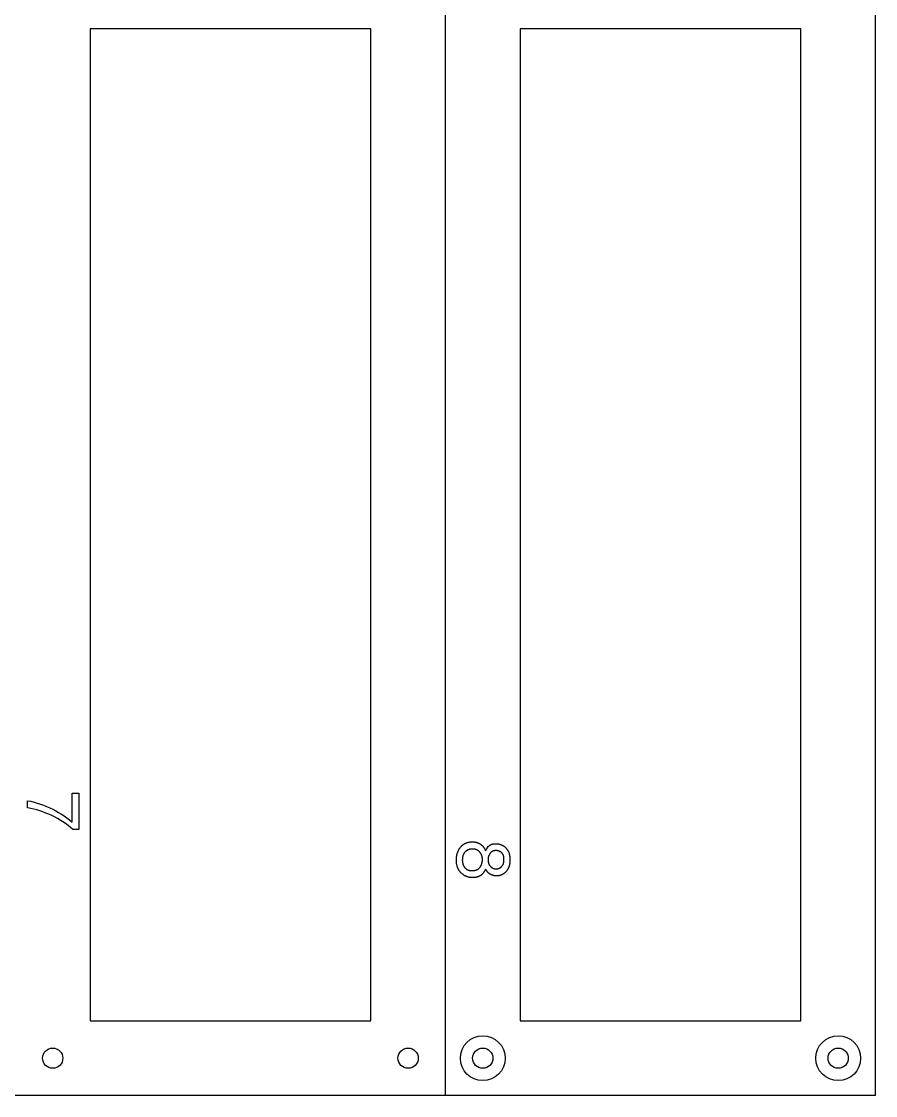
# Model space of a CAD drawing. Extents: x 0 to 323, y 0 to 407.
# Drawn here: x 242.6 to 322.6, y 0 to 100.7 of the extents above; entities that cross this region are included whole.
import ezdxf

# ---------------------------------------------------------------- set-up
doc = ezdxf.new("R2010")
doc.units = 0
for name, color, linetype in [('BORDER', 7, 'CONTINUOUS'), ('ENGRAVE-SCREWS', 1, 'CONTINUOUS'), ('GRID_PCB', 6, 'CONTINUOUS'), ('SCREWS-BORDER', 3, 'CONTINUOUS'), ('TEXT_LAYER$TXT_07', 4, 'CONTINUOUS'), ('TEXT_LAYER$TXT_08', 4, 'CONTINUOUS')]:
    doc.layers.add(name, color=color, linetype=linetype)

msp = doc.modelspace()

# ---------------------------------------------------------------- linework, layer by layer
at = {"layer": 'BORDER'}
for p, q in [((282.31, 0), (282.31, 406.96)), ((322.64, 0), (322.64, 406.96)), ((322.64, 0), (0, 0))]:
    msp.add_line(p, q, dxfattribs=at)
at = {"layer": 'ENGRAVE-SCREWS'}
for centre in [(285.81, 3.5), (319.14, 3.5)]:
    msp.add_circle(centre, 2.1, dxfattribs=at)
at = {"layer": 'GRID_PCB'}
for p, q in [((248.98, 99.99), (248.98, 7)), ((275.31, 99.99), (248.98, 99.99)), ((275.31, 7), (275.31, 99.99)), ((289.31, 99.99), (289.31, 7)), ((315.64, 99.99), (289.31, 99.99)), ((315.64, 7), (315.64, 99.99)), ((248.98, 7), (275.31, 7)), ((289.31, 7), (315.64, 7))]:
    msp.add_line(p, q, dxfattribs=at)
at = {"layer": 'SCREWS-BORDER'}
for centre in [(245.48, 3.5), (278.81, 3.5), (285.81, 3.5), (319.14, 3.5)]:
    msp.add_circle(centre, 0.95, dxfattribs=at)
at = {"layer": 'TEXT_LAYER$TXT_07'}
for p, q in [((247.3, 28.33), (247.92, 28.33)), ((247.3, 25.64), (247.3, 28.33)), ((247.92, 28.33), (247.92, 24.94)), ((243.12, 27.64), (243.43, 27.58)), ((243.12, 26.96), (243.12, 27.64)), ((243.43, 27.58), (243.73, 27.5)), ((243.73, 27.5), (244.03, 27.42)), ((244.03, 27.42), (244.33, 27.32)), ((244.33, 27.32), (244.62, 27.22)), ((244.62, 27.22), (244.91, 27.1)), ((243.42, 26.91), (243.12, 26.96)), ((243.71, 26.84), (243.42, 26.91)), ((244, 26.77), (243.71, 26.84)), ((244.28, 26.68), (244, 26.77)), ((244.56, 26.59), (244.28, 26.68)), ((244.84, 26.48), (244.56, 26.59)), ((245.12, 26.37), (244.84, 26.48)), ((244.91, 27.1), (245.2, 26.98)), ((245.39, 26.25), (245.12, 26.37)), ((245.2, 26.98), (245.48, 26.84)), ((245.66, 26.12), (245.39, 26.25)), ((245.48, 26.84), (245.76, 26.7)), ((245.76, 26.7), (246.03, 26.54)), ((246.03, 26.54), (246.3, 26.38)), ((246.3, 26.38), (246.56, 26.21)), ((246.56, 26.21), (246.81, 26.03)), ((245.92, 25.97), (245.66, 26.12)), ((246.18, 25.82), (245.92, 25.97)), ((246.43, 25.66), (246.18, 25.82)), ((246.68, 25.5), (246.43, 25.66)), ((246.92, 25.32), (246.68, 25.5)), ((246.81, 26.03), (247.06, 25.84)), ((247.15, 25.14), (246.92, 25.32)), ((247.06, 25.84), (247.3, 25.64)), ((247.38, 24.94), (247.15, 25.14)), ((247.92, 24.94), (247.38, 24.94))]:
    msp.add_line(p, q, dxfattribs=at)
at = {"layer": 'TEXT_LAYER$TXT_08'}
for p, q in [((283.61, 23.13), (283.63, 23.16)), ((283.63, 23.16), (283.65, 23.19)), ((283.65, 23.19), (283.68, 23.22)), ((283.68, 23.22), (283.7, 23.25)), ((283.7, 23.25), (283.72, 23.29)), ((283.72, 23.29), (283.75, 23.32)), ((283.75, 23.32), (283.77, 23.34)), ((283.77, 23.34), (283.8, 23.37)), ((283.8, 23.37), (283.82, 23.4)), ((283.82, 23.4), (283.85, 23.43)), ((283.85, 23.43), (283.88, 23.45)), ((283.88, 23.45), (283.91, 23.48)), ((283.91, 23.48), (283.94, 23.5)), ((283.94, 23.5), (283.97, 23.52)), ((283.97, 23.52), (284, 23.54)), ((284, 23.54), (284.03, 23.57)), ((284.03, 23.57), (284.06, 23.58)), ((284.06, 23.58), (284.09, 23.6)), ((284.09, 23.6), (284.13, 23.62)), ((284.13, 23.62), (284.16, 23.64)), ((284.16, 23.64), (284.2, 23.65)), ((284.2, 23.65), (284.23, 23.67)), ((284.23, 23.67), (284.27, 23.68)), ((284.27, 23.68), (284.3, 23.7)), ((284.3, 23.7), (284.34, 23.71)), ((284.34, 23.71), (284.38, 23.72)), ((284.38, 23.72), (284.42, 23.73)), ((284.42, 23.73), (284.46, 23.74)), ((284.46, 23.74), (284.5, 23.75)), ((284.5, 23.75), (284.54, 23.75)), ((284.54, 23.75), (284.58, 23.76)), ((284.58, 23.76), (284.62, 23.77)), ((284.62, 23.77), (284.67, 23.77)), ((284.67, 23.77), (284.71, 23.77)), ((284.71, 23.77), (284.75, 23.78)), ((284.75, 23.78), (284.8, 23.78)), ((284.8, 23.78), (284.84, 23.78)), ((284.84, 23.78), (284.9, 23.78)), ((284.9, 23.78), (284.95, 23.77)), ((284.95, 23.77), (285, 23.77)), ((285, 23.77), (285.05, 23.76)), ((285.05, 23.76), (285.08, 23.76)), ((285.08, 23.76), (285.1, 23.76)), ((285.1, 23.76), (285.13, 23.75)), ((285.13, 23.75), (285.15, 23.75)), ((285.15, 23.75), (285.18, 23.74)), ((285.18, 23.74), (285.2, 23.74)), ((285.2, 23.74), (285.22, 23.73)), ((285.22, 23.73), (285.25, 23.72)), ((285.25, 23.72), (285.27, 23.72)), ((285.27, 23.72), (285.29, 23.71)), ((285.29, 23.71), (285.32, 23.7)), ((285.32, 23.7), (285.34, 23.69)), ((285.34, 23.69), (285.36, 23.69)), ((285.36, 23.69), (285.38, 23.68)), ((285.38, 23.68), (285.4, 23.67)), ((285.4, 23.67), (285.43, 23.66)), ((285.43, 23.66), (285.45, 23.65)), ((285.45, 23.65), (285.47, 23.64)), ((285.47, 23.64), (285.49, 23.63)), ((285.49, 23.63), (285.51, 23.62)), ((285.51, 23.62), (285.53, 23.6)), ((285.53, 23.6), (285.55, 23.59)), ((285.55, 23.59), (285.57, 23.58)), ((285.57, 23.58), (285.59, 23.57)), ((285.59, 23.57), (285.61, 23.55)), ((285.61, 23.55), (285.63, 23.54)), ((285.63, 23.54), (285.65, 23.52)), ((285.65, 23.52), (285.67, 23.51)), ((285.67, 23.51), (285.69, 23.5)), ((285.69, 23.5), (285.7, 23.48)), ((285.7, 23.48), (285.72, 23.46)), ((285.72, 23.46), (285.74, 23.45)), ((285.74, 23.45), (285.76, 23.43)), ((285.76, 23.43), (285.77, 23.41)), ((285.77, 23.41), (285.79, 23.4)), ((285.79, 23.4), (285.81, 23.38)), ((285.81, 23.38), (285.82, 23.36)), ((285.82, 23.36), (285.84, 23.34)), ((285.84, 23.34), (285.85, 23.32)), ((285.85, 23.32), (285.87, 23.3)), ((285.87, 23.3), (285.88, 23.28)), ((285.88, 23.28), (285.9, 23.26)), ((285.9, 23.26), (285.91, 23.24)), ((285.91, 23.24), (285.93, 23.22)), ((285.93, 23.22), (285.94, 23.2)), ((285.94, 23.2), (285.95, 23.18)), ((285.95, 23.18), (285.98, 23.13)), ((286.07, 22.94), (286.33, 23.34)), ((286.33, 23.34), (286.34, 23.35)), ((286.34, 23.35), (286.36, 23.37)), ((286.36, 23.37), (286.38, 23.39)), ((286.38, 23.39), (286.4, 23.4)), ((286.4, 23.4), (286.42, 23.42)), ((286.42, 23.42), (286.44, 23.43)), ((286.44, 23.43), (286.45, 23.44)), ((286.45, 23.44), (286.47, 23.46)), ((286.47, 23.46), (286.49, 23.47)), ((286.49, 23.47), (286.51, 23.48)), ((286.51, 23.48), (286.53, 23.49)), ((286.53, 23.49), (286.55, 23.5)), ((286.55, 23.5), (286.58, 23.51)), ((286.58, 23.51), (286.6, 23.52)), ((286.6, 23.52), (286.62, 23.53)), ((286.62, 23.53), (286.64, 23.54)), ((286.64, 23.54), (286.66, 23.55)), ((286.66, 23.55), (286.69, 23.56)), ((286.69, 23.56), (286.71, 23.56)), ((286.71, 23.56), (286.73, 23.57)), ((286.73, 23.57), (286.76, 23.58)), ((286.76, 23.58), (286.78, 23.58)), ((286.78, 23.58), (286.8, 23.59)), ((286.8, 23.59), (286.83, 23.59)), ((286.83, 23.59), (286.85, 23.59)), ((286.85, 23.59), (286.88, 23.6)), ((286.88, 23.6), (286.9, 23.6)), ((286.9, 23.6), (286.93, 23.6)), ((286.93, 23.6), (286.96, 23.6)), ((286.96, 23.6), (286.98, 23.61)), ((286.98, 23.61), (287.01, 23.61)), ((287.01, 23.61), (287.04, 23.61)), ((287.04, 23.61), (287.07, 23.61)), ((287.07, 23.61), (287.1, 23.61)), ((287.1, 23.61), (287.14, 23.6)), ((287.14, 23.6), (287.17, 23.6)), ((287.17, 23.6), (287.2, 23.6)), ((287.2, 23.6), (287.23, 23.59)), ((287.23, 23.59), (287.27, 23.59)), ((287.27, 23.59), (287.3, 23.58)), ((287.3, 23.58), (287.33, 23.58)), ((287.33, 23.58), (287.36, 23.57)), ((287.36, 23.57), (287.39, 23.56)), ((287.39, 23.56), (287.42, 23.55)), ((287.42, 23.55), (287.45, 23.54)), ((287.45, 23.54), (287.48, 23.53)), ((287.48, 23.53), (287.51, 23.52)), ((287.51, 23.52), (287.54, 23.51)), ((287.54, 23.51), (287.57, 23.5)), ((287.57, 23.5), (287.6, 23.48)), ((287.6, 23.48), (287.63, 23.47)), ((287.63, 23.47), (287.66, 23.45)), ((287.66, 23.45), (287.68, 23.44)), ((287.68, 23.44), (287.71, 23.42)), ((287.71, 23.42), (287.74, 23.4)), ((287.74, 23.4), (287.77, 23.38)), ((287.77, 23.38), (287.79, 23.37)), ((287.79, 23.37), (287.82, 23.35)), ((287.82, 23.35), (287.85, 23.33)), ((287.85, 23.33), (287.87, 23.3)), ((287.87, 23.3), (287.9, 23.28)), ((287.9, 23.28), (287.92, 23.26)), ((287.92, 23.26), (287.95, 23.24)), ((287.95, 23.24), (287.97, 23.21)), ((287.97, 23.21), (288, 23.19)), ((288, 23.19), (288.02, 23.16)), ((288.02, 23.16), (288.04, 23.14)), ((283.34, 22.26), (283.35, 22.3)), ((283.34, 22.21), (283.34, 22.26)), ((283.34, 22.17), (283.34, 22.21)), ((283.34, 22.08), (283.34, 22.17)), ((283.35, 22.38), (283.36, 22.42)), ((283.35, 22.34), (283.35, 22.38)), ((283.35, 22.3), (283.35, 22.34)), ((283.36, 22.42), (283.37, 22.46)), ((283.37, 22.51), (283.38, 22.55)), ((283.37, 22.46), (283.37, 22.51)), ((283.38, 22.55), (283.39, 22.58)), ((283.39, 22.58), (283.4, 22.62)), ((283.4, 22.62), (283.41, 22.66)), ((283.41, 22.66), (283.42, 22.7)), ((283.42, 22.7), (283.43, 22.74)), ((283.43, 22.74), (283.44, 22.78)), ((283.44, 22.78), (283.46, 22.81)), ((283.46, 22.81), (283.47, 22.85)), ((283.47, 22.85), (283.49, 22.89)), ((283.49, 22.89), (283.5, 22.92)), ((283.5, 22.92), (283.52, 22.96)), ((283.52, 22.96), (283.54, 22.99)), ((283.54, 22.99), (283.55, 23.03)), ((283.55, 23.03), (283.57, 23.06)), ((283.57, 23.06), (283.59, 23.09)), ((283.59, 23.09), (283.61, 23.13)), ((283.91, 22.29), (283.9, 22.26)), ((283.9, 22.26), (283.9, 22.23)), ((283.9, 22.23), (283.9, 22.2)), ((283.9, 22.2), (283.9, 22.17)), ((283.9, 22.17), (283.9, 22.13)), ((283.92, 22.35), (283.91, 22.32)), ((283.91, 22.32), (283.91, 22.29)), ((283.93, 22.4), (283.92, 22.37)), ((283.92, 22.37), (283.92, 22.35)), ((283.94, 22.45), (283.93, 22.43)), ((283.93, 22.43), (283.93, 22.4)), ((283.95, 22.48), (283.94, 22.45)), ((283.96, 22.53), (283.95, 22.51)), ((283.95, 22.51), (283.95, 22.48)), ((283.97, 22.55), (283.96, 22.53)), ((283.98, 22.58), (283.97, 22.55)), ((283.99, 22.6), (283.98, 22.58)), ((284, 22.62), (283.99, 22.6)), ((284.01, 22.65), (284, 22.62)), ((284.03, 22.67), (284.01, 22.65)), ((284.04, 22.69), (284.03, 22.67)), ((284.05, 22.71), (284.04, 22.69)), ((284.06, 22.73), (284.05, 22.71)), ((284.08, 22.75), (284.06, 22.73)), ((284.09, 22.77), (284.08, 22.75)), ((284.11, 22.79), (284.09, 22.77)), ((284.12, 22.8), (284.11, 22.79)), ((284.14, 22.82), (284.12, 22.8)), ((284.15, 22.84), (284.14, 22.82)), ((284.17, 22.85), (284.15, 22.84)), ((284.19, 22.87), (284.17, 22.85)), ((284.21, 22.88), (284.19, 22.87)), ((284.22, 22.9), (284.21, 22.88)), ((284.24, 22.91), (284.22, 22.9)), ((284.26, 22.93), (284.24, 22.91)), ((284.28, 22.94), (284.26, 22.93)), ((284.3, 22.95), (284.28, 22.94)), ((284.32, 22.96), (284.3, 22.95)), ((284.34, 22.98), (284.32, 22.96)), ((284.35, 22.99), (284.34, 22.98)), ((284.37, 23), (284.35, 22.99)), ((284.39, 23.01), (284.37, 23)), ((284.41, 23.02), (284.39, 23.01)), ((284.43, 23.03), (284.41, 23.02)), ((284.45, 23.03), (284.43, 23.03)), ((284.47, 23.04), (284.45, 23.03)), ((284.5, 23.05), (284.47, 23.04)), ((284.52, 23.06), (284.5, 23.05)), ((284.54, 23.06), (284.52, 23.06)), ((284.56, 23.07), (284.54, 23.06)), ((284.58, 23.08), (284.56, 23.07)), ((284.6, 23.08), (284.58, 23.08)), ((284.62, 23.09), (284.6, 23.08)), ((284.65, 23.09), (284.62, 23.09)), ((284.67, 23.09), (284.65, 23.09)), ((284.69, 23.1), (284.67, 23.09)), ((284.71, 23.1), (284.69, 23.1)), ((284.74, 23.1), (284.71, 23.1)), ((284.76, 23.1), (284.74, 23.1)), ((284.78, 23.11), (284.76, 23.1)), ((284.81, 23.11), (284.78, 23.11)), ((284.83, 23.11), (284.81, 23.11)), ((284.86, 23.11), (284.83, 23.11)), ((284.88, 23.11), (284.86, 23.11)), ((284.91, 23.1), (284.88, 23.11)), ((284.94, 23.1), (284.91, 23.1)), ((284.96, 23.1), (284.94, 23.1)), ((284.99, 23.1), (284.96, 23.1)), ((285.01, 23.09), (284.99, 23.1)), ((285.04, 23.09), (285.01, 23.09)), ((285.06, 23.08), (285.04, 23.09)), ((285.09, 23.08), (285.06, 23.08)), ((285.11, 23.07), (285.09, 23.08)), ((285.13, 23.07), (285.11, 23.07)), ((285.16, 23.06), (285.13, 23.07)), ((285.18, 23.05), (285.16, 23.06)), ((285.2, 23.05), (285.18, 23.05)), ((285.22, 23.04), (285.2, 23.05)), ((285.25, 23.03), (285.22, 23.04)), ((285.27, 23.02), (285.25, 23.03)), ((285.29, 23.01), (285.27, 23.02)), ((285.31, 23), (285.29, 23.01)), ((285.33, 22.99), (285.31, 23)), ((285.35, 22.98), (285.33, 22.99)), ((285.37, 22.96), (285.35, 22.98)), ((285.39, 22.95), (285.37, 22.96)), ((285.4, 22.94), (285.39, 22.95)), ((285.42, 22.92), (285.4, 22.94)), ((285.44, 22.91), (285.42, 22.92)), ((285.46, 22.89), (285.44, 22.91)), ((285.47, 22.88), (285.46, 22.89)), ((285.49, 22.86), (285.47, 22.88)), ((285.51, 22.85), (285.49, 22.86)), ((285.52, 22.83), (285.51, 22.85)), ((285.54, 22.81), (285.52, 22.83)), ((285.55, 22.79), (285.54, 22.81)), ((285.57, 22.78), (285.55, 22.79)), ((285.58, 22.76), (285.57, 22.78)), ((285.59, 22.74), (285.58, 22.76)), ((285.61, 22.72), (285.59, 22.74)), ((285.62, 22.7), (285.61, 22.72)), ((285.63, 22.68), (285.62, 22.7)), ((285.64, 22.66), (285.63, 22.68)), ((285.65, 22.64), (285.64, 22.66)), ((285.67, 22.62), (285.65, 22.64)), ((285.68, 22.6), (285.67, 22.62)), ((285.68, 22.58), (285.68, 22.6)), ((285.69, 22.56), (285.68, 22.58)), ((285.7, 22.53), (285.69, 22.56)), ((285.71, 22.51), (285.7, 22.53)), ((285.72, 22.49), (285.71, 22.51)), ((285.72, 22.47), (285.72, 22.49)), ((285.73, 22.44), (285.72, 22.47)), ((285.74, 22.42), (285.73, 22.44)), ((285.74, 22.4), (285.74, 22.42)), ((285.75, 22.37), (285.74, 22.4)), ((285.75, 22.35), (285.75, 22.37)), ((285.76, 22.32), (285.75, 22.35)), ((285.76, 22.3), (285.76, 22.32)), ((285.76, 22.27), (285.76, 22.3)), ((285.77, 22.25), (285.76, 22.27)), ((285.77, 22.22), (285.77, 22.25)), ((285.77, 22.19), (285.77, 22.22)), ((285.77, 22.17), (285.77, 22.19)), ((285.77, 22.14), (285.77, 22.17)), ((285.98, 23.13), (286, 23.09)), ((286, 23.09), (286.03, 23.04)), ((286.03, 23.04), (286.05, 22.99)), ((286.05, 22.99), (286.07, 22.94)), ((286.32, 22.25), (286.31, 22.23)), ((286.31, 22.23), (286.31, 22.21)), ((286.31, 22.21), (286.31, 22.19)), ((286.31, 22.19), (286.31, 22.17)), ((286.31, 22.17), (286.31, 22.15)), ((286.33, 22.31), (286.32, 22.29)), ((286.32, 22.29), (286.32, 22.27)), ((286.32, 22.27), (286.32, 22.25)), ((286.34, 22.37), (286.33, 22.35)), ((286.33, 22.35), (286.33, 22.33)), ((286.33, 22.33), (286.33, 22.31)), ((286.35, 22.41), (286.34, 22.39)), ((286.34, 22.39), (286.34, 22.37)), ((286.36, 22.43), (286.35, 22.41)), ((286.37, 22.47), (286.36, 22.45)), ((286.36, 22.45), (286.36, 22.43)), ((286.38, 22.49), (286.37, 22.47)), ((286.39, 22.52), (286.38, 22.5)), ((286.38, 22.5), (286.38, 22.49)), ((286.4, 22.54), (286.39, 22.52)), ((286.41, 22.56), (286.4, 22.54)), ((286.42, 22.57), (286.41, 22.56)), ((286.43, 22.59), (286.42, 22.57)), ((286.44, 22.61), (286.43, 22.59)), ((286.45, 22.63), (286.44, 22.61)), ((286.46, 22.64), (286.45, 22.63)), ((286.47, 22.66), (286.46, 22.64)), ((286.48, 22.68), (286.47, 22.66)), ((286.49, 22.69), (286.48, 22.68)), ((286.5, 22.71), (286.49, 22.69)), ((286.51, 22.72), (286.5, 22.71)), ((286.53, 22.74), (286.51, 22.72)), ((286.54, 22.75), (286.53, 22.74)), ((286.55, 22.77), (286.54, 22.75)), ((286.57, 22.78), (286.55, 22.77)), ((286.58, 22.8), (286.57, 22.78)), ((286.59, 22.81), (286.58, 22.8)), ((286.61, 22.82), (286.59, 22.81)), ((286.62, 22.83), (286.61, 22.82)), ((286.64, 22.84), (286.62, 22.83)), ((286.65, 22.85), (286.64, 22.84)), ((286.67, 22.86), (286.65, 22.85)), ((286.68, 22.87), (286.67, 22.86)), ((286.7, 22.88), (286.68, 22.87)), ((286.72, 22.89), (286.7, 22.88)), ((286.73, 22.9), (286.72, 22.89)), ((286.75, 22.91), (286.73, 22.9)), ((286.77, 22.91), (286.75, 22.91)), ((286.78, 22.92), (286.77, 22.91)), ((286.8, 22.93), (286.78, 22.92)), ((286.82, 22.93), (286.8, 22.93)), ((286.84, 22.94), (286.82, 22.93)), ((286.86, 22.94), (286.84, 22.94)), ((286.88, 22.95), (286.86, 22.94)), ((286.9, 22.95), (286.88, 22.95)), ((286.92, 22.95), (286.9, 22.95)), ((286.94, 22.96), (286.92, 22.95)), ((286.96, 22.96), (286.94, 22.96)), ((286.98, 22.96), (286.96, 22.96)), ((287, 22.96), (286.98, 22.96)), ((287.02, 22.96), (287, 22.96)), ((287.04, 22.96), (287.02, 22.96)), ((287.06, 22.96), (287.04, 22.96)), ((287.08, 22.96), (287.06, 22.96)), ((287.1, 22.96), (287.08, 22.96)), ((287.11, 22.96), (287.1, 22.96)), ((287.13, 22.96), (287.11, 22.96)), ((287.15, 22.96), (287.13, 22.96)), ((287.17, 22.95), (287.15, 22.96)), ((287.19, 22.95), (287.17, 22.95)), ((287.21, 22.95), (287.19, 22.95)), ((287.22, 22.94), (287.21, 22.95)), ((287.24, 22.94), (287.22, 22.94)), ((287.26, 22.94), (287.24, 22.94)), ((287.28, 22.93), (287.26, 22.94)), ((287.29, 22.93), (287.28, 22.93)), ((287.31, 22.92), (287.29, 22.93)), ((287.33, 22.91), (287.31, 22.92)), ((287.34, 22.91), (287.33, 22.91)), ((287.36, 22.9), (287.34, 22.91)), ((287.38, 22.89), (287.36, 22.9)), ((287.39, 22.89), (287.38, 22.89)), ((287.41, 22.88), (287.39, 22.89)), ((287.42, 22.87), (287.41, 22.88)), ((287.44, 22.86), (287.42, 22.87)), ((287.45, 22.85), (287.44, 22.86)), ((287.47, 22.84), (287.45, 22.85)), ((287.49, 22.83), (287.47, 22.84)), ((287.5, 22.82), (287.49, 22.83)), ((287.52, 22.81), (287.5, 22.82)), ((287.53, 22.8), (287.52, 22.81)), ((287.54, 22.79), (287.53, 22.8)), ((287.56, 22.78), (287.54, 22.79)), ((287.57, 22.77), (287.56, 22.78)), ((287.59, 22.75), (287.57, 22.77)), ((287.6, 22.74), (287.59, 22.75)), ((287.61, 22.73), (287.6, 22.74)), ((287.63, 22.71), (287.61, 22.73)), ((287.64, 22.7), (287.63, 22.71)), ((287.65, 22.68), (287.64, 22.7)), ((287.66, 22.67), (287.65, 22.68)), ((287.67, 22.65), (287.66, 22.67)), ((287.68, 22.64), (287.67, 22.65)), ((287.69, 22.62), (287.68, 22.64)), ((287.7, 22.6), (287.69, 22.62)), ((287.71, 22.58), (287.7, 22.6)), ((287.72, 22.57), (287.71, 22.58)), ((287.73, 22.55), (287.72, 22.57)), ((287.74, 22.53), (287.73, 22.55)), ((287.74, 22.51), (287.74, 22.53)), ((287.75, 22.49), (287.74, 22.51)), ((287.76, 22.47), (287.75, 22.49)), ((287.76, 22.45), (287.76, 22.47)), ((287.77, 22.42), (287.76, 22.45)), ((287.77, 22.4), (287.77, 22.42)), ((287.78, 22.38), (287.77, 22.4)), ((287.78, 22.36), (287.78, 22.38)), ((287.79, 22.33), (287.78, 22.36)), ((287.79, 22.31), (287.79, 22.33)), ((287.79, 22.28), (287.79, 22.31)), ((287.8, 22.26), (287.79, 22.28)), ((287.8, 22.23), (287.8, 22.26)), ((287.8, 22.21), (287.8, 22.23)), ((287.8, 22.18), (287.8, 22.21)), ((287.8, 22.13), (287.8, 22.18)), ((288.04, 23.14), (288.06, 23.11)), ((288.06, 23.11), (288.08, 23.08)), ((288.08, 23.08), (288.1, 23.05)), ((288.1, 23.05), (288.12, 23.02)), ((288.12, 23.02), (288.14, 22.99)), ((288.14, 22.99), (288.16, 22.96)), ((288.16, 22.96), (288.18, 22.93)), ((288.18, 22.93), (288.19, 22.9)), ((288.19, 22.9), (288.21, 22.87)), ((288.21, 22.87), (288.23, 22.84)), ((288.23, 22.84), (288.24, 22.8)), ((288.24, 22.8), (288.25, 22.77)), ((288.25, 22.77), (288.27, 22.73)), ((288.27, 22.73), (288.28, 22.7)), ((288.28, 22.7), (288.29, 22.66)), ((288.29, 22.66), (288.3, 22.63)), ((288.3, 22.63), (288.31, 22.59)), ((288.31, 22.59), (288.32, 22.55)), ((288.32, 22.55), (288.32, 22.51)), ((288.32, 22.51), (288.33, 22.47)), ((288.33, 22.47), (288.34, 22.43)), ((288.34, 22.43), (288.34, 22.39)), ((288.34, 22.39), (288.35, 22.35)), ((288.35, 22.35), (288.35, 22.31)), ((288.35, 22.31), (288.36, 22.27)), ((288.36, 22.27), (288.36, 22.23)), ((288.36, 22.23), (288.36, 22.18)), ((288.36, 22.18), (288.36, 22.09)), ((283.34, 22.03), (283.34, 22.08)), ((283.34, 21.98), (283.34, 22.03)), ((283.34, 21.94), (283.34, 21.98)), ((283.34, 21.89), (283.34, 21.94)), ((283.35, 21.84), (283.34, 21.89)), ((283.35, 21.8), (283.35, 21.84)), ((283.36, 21.75), (283.35, 21.8)), ((283.36, 21.71), (283.36, 21.75)), ((283.37, 21.67), (283.36, 21.71)), ((283.38, 21.62), (283.37, 21.67)), ((283.39, 21.58), (283.38, 21.62)), ((283.4, 21.54), (283.39, 21.58)), ((283.41, 21.5), (283.4, 21.54)), ((283.42, 21.46), (283.41, 21.5)), ((283.43, 21.42), (283.42, 21.46)), ((283.45, 21.38), (283.43, 21.42)), ((283.46, 21.34), (283.45, 21.38)), ((283.48, 21.31), (283.46, 21.34)), ((283.49, 21.27), (283.48, 21.31)), ((283.51, 21.23), (283.49, 21.27)), ((283.53, 21.2), (283.51, 21.23)), ((283.55, 21.17), (283.53, 21.2)), ((283.57, 21.13), (283.55, 21.17)), ((283.9, 22.13), (283.89, 22.07)), ((283.89, 22.07), (283.89, 22.02)), ((283.89, 22.02), (283.9, 21.99)), ((283.9, 21.99), (283.9, 21.96)), ((283.9, 21.96), (283.9, 21.94)), ((283.9, 21.94), (283.9, 21.91)), ((283.9, 21.91), (283.91, 21.89)), ((283.91, 21.89), (283.91, 21.86)), ((283.91, 21.86), (283.91, 21.84)), ((283.91, 21.84), (283.92, 21.82)), ((283.92, 21.82), (283.92, 21.79)), ((283.92, 21.79), (283.93, 21.77)), ((283.93, 21.77), (283.93, 21.75)), ((283.93, 21.75), (283.94, 21.72)), ((283.94, 21.72), (283.94, 21.7)), ((283.94, 21.7), (283.95, 21.68)), ((283.95, 21.68), (283.96, 21.66)), ((283.96, 21.66), (283.97, 21.64)), ((283.97, 21.64), (283.98, 21.61)), ((283.98, 21.61), (283.98, 21.59)), ((283.98, 21.59), (283.99, 21.57)), ((283.99, 21.57), (284, 21.55)), ((284, 21.55), (284.01, 21.53)), ((284.01, 21.53), (284.02, 21.51)), ((284.02, 21.51), (284.03, 21.49)), ((284.03, 21.49), (284.05, 21.47)), ((284.05, 21.47), (284.06, 21.45)), ((284.06, 21.45), (284.07, 21.43)), ((284.07, 21.43), (284.08, 21.42)), ((284.08, 21.42), (284.1, 21.4)), ((284.1, 21.4), (284.11, 21.38)), ((284.11, 21.38), (284.12, 21.36)), ((284.12, 21.36), (284.14, 21.34)), ((284.14, 21.34), (284.15, 21.33)), ((284.15, 21.33), (284.17, 21.31)), ((284.17, 21.31), (284.18, 21.3)), ((284.18, 21.3), (284.2, 21.28)), ((284.2, 21.28), (284.22, 21.27)), ((284.22, 21.27), (284.24, 21.25)), ((284.24, 21.25), (284.25, 21.24)), ((284.25, 21.24), (284.27, 21.23)), ((284.27, 21.23), (284.29, 21.21)), ((284.29, 21.21), (284.31, 21.2)), ((284.31, 21.2), (284.33, 21.19)), ((284.33, 21.19), (284.35, 21.18)), ((284.35, 21.18), (284.37, 21.17)), ((284.37, 21.17), (284.39, 21.16)), ((284.39, 21.16), (284.41, 21.15)), ((284.41, 21.15), (284.43, 21.14)), ((285.2, 21.14), (285.23, 21.15)), ((285.23, 21.15), (285.25, 21.16)), ((285.25, 21.16), (285.27, 21.17)), ((285.27, 21.17), (285.29, 21.18)), ((285.29, 21.18), (285.31, 21.19)), ((285.31, 21.19), (285.33, 21.21)), ((285.33, 21.21), (285.35, 21.22)), ((285.35, 21.22), (285.37, 21.23)), ((285.37, 21.23), (285.39, 21.24)), ((285.39, 21.24), (285.41, 21.26)), ((285.41, 21.26), (285.43, 21.27)), ((285.43, 21.27), (285.45, 21.29)), ((285.45, 21.29), (285.46, 21.3)), ((285.46, 21.3), (285.48, 21.32)), ((285.48, 21.32), (285.5, 21.34)), ((285.5, 21.34), (285.51, 21.35)), ((285.51, 21.35), (285.53, 21.37)), ((285.53, 21.37), (285.54, 21.39)), ((285.54, 21.39), (285.56, 21.41)), ((285.56, 21.41), (285.57, 21.43)), ((285.57, 21.43), (285.59, 21.45)), ((285.59, 21.45), (285.6, 21.47)), ((285.6, 21.47), (285.61, 21.48)), ((285.61, 21.48), (285.62, 21.51)), ((285.62, 21.51), (285.64, 21.53)), ((285.64, 21.53), (285.65, 21.55)), ((285.65, 21.55), (285.66, 21.57)), ((285.66, 21.57), (285.67, 21.59)), ((285.67, 21.59), (285.68, 21.61)), ((285.68, 21.61), (285.69, 21.63)), ((285.69, 21.63), (285.7, 21.66)), ((285.7, 21.68), (285.71, 21.7)), ((285.7, 21.66), (285.7, 21.68)), ((285.71, 21.7), (285.72, 21.72)), ((285.72, 21.72), (285.73, 21.75)), ((285.73, 21.77), (285.74, 21.8)), ((285.73, 21.75), (285.73, 21.77)), ((285.74, 21.82), (285.75, 21.85)), ((285.74, 21.8), (285.74, 21.82)), ((285.75, 21.87), (285.76, 21.9)), ((285.75, 21.85), (285.75, 21.87)), ((285.76, 21.95), (285.77, 21.98)), ((285.76, 21.92), (285.76, 21.95)), ((285.76, 21.9), (285.76, 21.92)), ((285.77, 22.11), (285.77, 22.14)), ((285.77, 22.06), (285.77, 22.11)), ((285.77, 22.03), (285.77, 22.06)), ((285.77, 22), (285.77, 22.03)), ((285.77, 21.98), (285.77, 22)), ((286.04, 21.15), (286.03, 21.12)), ((286.06, 21.19), (286.04, 21.15)), ((286.08, 21.23), (286.06, 21.19)), ((286.12, 21.16), (286.08, 21.23)), ((286.14, 21.13), (286.12, 21.16)), ((286.31, 22.15), (286.31, 22.13)), ((286.31, 22.13), (286.31, 22.11)), ((286.31, 22.11), (286.31, 22.08)), ((286.31, 22.08), (286.31, 22.06)), ((286.31, 22.06), (286.31, 22.03)), ((286.31, 22.03), (286.31, 22.01)), ((286.31, 22.01), (286.31, 21.98)), ((286.31, 21.98), (286.32, 21.96)), ((286.32, 21.96), (286.32, 21.94)), ((286.32, 21.94), (286.32, 21.91)), ((286.32, 21.91), (286.33, 21.89)), ((286.33, 21.89), (286.33, 21.87)), ((286.33, 21.87), (286.33, 21.85)), ((286.33, 21.85), (286.34, 21.83)), ((286.34, 21.83), (286.34, 21.81)), ((286.34, 21.81), (286.35, 21.79)), ((286.35, 21.79), (286.36, 21.76)), ((286.36, 21.76), (286.36, 21.75)), ((286.36, 21.75), (286.37, 21.73)), ((286.37, 21.73), (286.38, 21.71)), ((286.38, 21.71), (286.39, 21.69)), ((286.39, 21.69), (286.4, 21.67)), ((286.4, 21.67), (286.4, 21.65)), ((286.4, 21.65), (286.41, 21.63)), ((286.41, 21.63), (286.42, 21.62)), ((286.42, 21.62), (286.43, 21.6)), ((286.43, 21.6), (286.45, 21.58)), ((286.45, 21.58), (286.46, 21.56)), ((286.46, 21.56), (286.47, 21.55)), ((286.47, 21.55), (286.48, 21.53)), ((286.48, 21.53), (286.49, 21.52)), ((286.49, 21.52), (286.51, 21.5)), ((286.51, 21.5), (286.52, 21.49)), ((286.52, 21.49), (286.53, 21.47)), ((286.53, 21.47), (286.55, 21.46)), ((286.55, 21.46), (286.56, 21.45)), ((286.56, 21.45), (286.58, 21.43)), ((286.58, 21.43), (286.59, 21.42)), ((286.59, 21.42), (286.61, 21.41)), ((286.61, 21.41), (286.62, 21.4)), ((286.62, 21.4), (286.64, 21.38)), ((286.64, 21.38), (286.65, 21.37)), ((286.65, 21.37), (286.67, 21.36)), ((286.67, 21.36), (286.68, 21.35)), ((286.68, 21.35), (286.7, 21.34)), ((286.7, 21.34), (286.72, 21.33)), ((286.72, 21.33), (286.73, 21.33)), ((286.73, 21.33), (286.75, 21.32)), ((286.75, 21.32), (286.76, 21.31)), ((286.76, 21.31), (286.78, 21.3)), ((286.78, 21.3), (286.8, 21.29)), ((286.8, 21.29), (286.82, 21.29)), ((286.82, 21.29), (286.83, 21.28)), ((286.83, 21.28), (286.85, 21.28)), ((286.85, 21.28), (286.87, 21.27)), ((286.87, 21.27), (286.89, 21.27)), ((286.89, 21.27), (286.9, 21.26)), ((286.9, 21.26), (286.92, 21.26)), ((286.92, 21.26), (286.94, 21.26)), ((286.94, 21.26), (286.96, 21.25)), ((286.96, 21.25), (286.98, 21.25)), ((286.98, 21.25), (287, 21.25)), ((287, 21.25), (287.02, 21.25)), ((287.02, 21.25), (287.03, 21.25)), ((287.03, 21.25), (287.05, 21.24)), ((287.05, 21.24), (287.07, 21.24)), ((287.07, 21.24), (287.09, 21.24)), ((287.09, 21.24), (287.11, 21.25)), ((287.11, 21.25), (287.12, 21.25)), ((287.12, 21.25), (287.14, 21.25)), ((287.14, 21.25), (287.16, 21.25)), ((287.16, 21.25), (287.17, 21.25)), ((287.17, 21.25), (287.19, 21.26)), ((287.19, 21.26), (287.21, 21.26)), ((287.21, 21.26), (287.22, 21.26)), ((287.22, 21.26), (287.24, 21.27)), ((287.24, 21.27), (287.26, 21.27)), ((287.26, 21.27), (287.27, 21.28)), ((287.27, 21.28), (287.29, 21.28)), ((287.29, 21.28), (287.3, 21.29)), ((287.3, 21.29), (287.32, 21.29)), ((287.32, 21.29), (287.33, 21.3)), ((287.33, 21.3), (287.35, 21.31)), ((287.35, 21.31), (287.37, 21.31)), ((287.37, 21.31), (287.38, 21.32)), ((287.38, 21.32), (287.4, 21.33)), ((287.4, 21.33), (287.41, 21.34)), ((287.41, 21.34), (287.43, 21.35)), ((287.43, 21.35), (287.44, 21.36)), ((287.44, 21.36), (287.46, 21.37)), ((287.46, 21.37), (287.47, 21.38)), ((287.47, 21.38), (287.49, 21.39)), ((287.49, 21.39), (287.5, 21.4)), ((287.5, 21.4), (287.52, 21.41)), ((287.52, 21.41), (287.53, 21.42)), ((287.53, 21.42), (287.54, 21.44)), ((287.54, 21.44), (287.56, 21.45)), ((287.56, 21.45), (287.57, 21.46)), ((287.57, 21.46), (287.59, 21.48)), ((287.59, 21.48), (287.6, 21.49)), ((287.6, 21.49), (287.61, 21.51)), ((287.61, 21.51), (287.63, 21.52)), ((287.63, 21.52), (287.64, 21.54)), ((287.64, 21.54), (287.65, 21.55)), ((287.65, 21.55), (287.66, 21.57)), ((287.66, 21.57), (287.67, 21.59)), ((287.67, 21.59), (287.68, 21.6)), ((287.68, 21.6), (287.69, 21.62)), ((287.69, 21.62), (287.7, 21.64)), ((287.7, 21.64), (287.71, 21.66)), ((287.71, 21.66), (287.72, 21.68)), ((287.72, 21.68), (287.73, 21.7)), ((287.73, 21.7), (287.74, 21.72)), ((287.74, 21.74), (287.75, 21.76)), ((287.74, 21.72), (287.74, 21.74)), ((287.75, 21.76), (287.76, 21.78)), ((287.76, 21.8), (287.77, 21.82)), ((287.76, 21.78), (287.76, 21.8)), ((287.77, 21.85), (287.78, 21.87)), ((287.77, 21.82), (287.77, 21.85)), ((287.78, 21.89), (287.79, 21.92)), ((287.78, 21.87), (287.78, 21.89)), ((287.79, 21.97), (287.8, 21.99)), ((287.79, 21.94), (287.79, 21.97)), ((287.79, 21.92), (287.79, 21.94)), ((287.8, 22.07), (287.8, 22.13)), ((287.8, 22.04), (287.8, 22.07)), ((287.8, 22.02), (287.8, 22.04)), ((287.8, 21.99), (287.8, 22.02)), ((288.12, 21.15), (288.1, 21.12)), ((288.14, 21.18), (288.12, 21.15)), ((288.16, 21.21), (288.14, 21.18)), ((288.17, 21.24), (288.16, 21.21)), ((288.19, 21.27), (288.17, 21.24)), ((288.2, 21.3), (288.19, 21.27)), ((288.22, 21.33), (288.2, 21.3)), ((288.23, 21.37), (288.22, 21.33)), ((288.25, 21.4), (288.23, 21.37)), ((288.26, 21.43), (288.25, 21.4)), ((288.27, 21.47), (288.26, 21.43)), ((288.28, 21.5), (288.27, 21.47)), ((288.29, 21.54), (288.28, 21.5)), ((288.3, 21.57), (288.29, 21.54)), ((288.31, 21.61), (288.3, 21.57)), ((288.32, 21.65), (288.31, 21.61)), ((288.33, 21.68), (288.32, 21.65)), ((288.34, 21.76), (288.33, 21.72)), ((288.33, 21.72), (288.33, 21.68)), ((288.35, 21.8), (288.34, 21.76)), ((288.36, 21.92), (288.35, 21.88)), ((288.35, 21.88), (288.35, 21.84)), ((288.35, 21.84), (288.35, 21.8)), ((288.36, 22.09), (288.36, 22.01)), ((288.36, 22.01), (288.36, 21.96)), ((288.36, 21.96), (288.36, 21.92)), ((283.59, 21.1), (283.57, 21.13)), ((283.61, 21.07), (283.59, 21.1)), ((283.63, 21.03), (283.61, 21.07)), ((283.65, 21), (283.63, 21.03)), ((283.68, 20.97), (283.65, 21)), ((283.7, 20.94), (283.68, 20.97)), ((283.73, 20.92), (283.7, 20.94)), ((283.76, 20.89), (283.73, 20.92)), ((283.78, 20.86), (283.76, 20.89)), ((283.81, 20.83), (283.78, 20.86)), ((283.84, 20.81), (283.81, 20.83)), ((283.87, 20.78), (283.84, 20.81)), ((283.9, 20.76), (283.87, 20.78)), ((283.93, 20.74), (283.9, 20.76)), ((283.96, 20.71), (283.93, 20.74)), ((283.99, 20.69), (283.96, 20.71)), ((284.02, 20.67), (283.99, 20.69)), ((284.05, 20.65), (284.02, 20.67)), ((284.08, 20.63), (284.05, 20.65)), ((284.11, 20.61), (284.08, 20.63)), ((284.15, 20.6), (284.11, 20.61)), ((284.18, 20.58), (284.15, 20.6)), ((284.21, 20.56), (284.18, 20.58)), ((284.25, 20.55), (284.21, 20.56)), ((284.28, 20.54), (284.25, 20.55)), ((284.31, 20.52), (284.28, 20.54)), ((284.35, 20.51), (284.31, 20.52)), ((284.38, 20.5), (284.35, 20.51)), ((284.42, 20.49), (284.38, 20.5)), ((284.46, 20.48), (284.42, 20.49)), ((284.43, 21.14), (284.45, 21.14)), ((284.45, 21.14), (284.48, 21.13)), ((284.49, 20.47), (284.46, 20.48)), ((284.48, 21.13), (284.5, 21.12)), ((284.53, 20.46), (284.49, 20.47)), ((284.5, 21.12), (284.52, 21.11)), ((284.52, 21.11), (284.55, 21.11)), ((284.56, 20.45), (284.53, 20.46)), ((284.55, 21.11), (284.57, 21.1)), ((284.6, 20.45), (284.56, 20.45)), ((284.57, 21.1), (284.6, 21.1)), ((284.6, 21.1), (284.62, 21.09)), ((284.64, 20.44), (284.6, 20.45)), ((284.62, 21.09), (284.65, 21.09)), ((284.68, 20.44), (284.64, 20.44)), ((284.65, 21.09), (284.67, 21.09)), ((284.67, 21.09), (284.7, 21.09)), ((284.72, 20.43), (284.68, 20.44)), ((284.7, 21.09), (284.73, 21.08)), ((284.76, 20.43), (284.72, 20.43)), ((284.73, 21.08), (284.75, 21.08)), ((284.75, 21.08), (284.78, 21.08)), ((284.79, 20.43), (284.76, 20.43)), ((284.78, 21.08), (284.81, 21.08)), ((284.83, 20.43), (284.79, 20.43)), ((284.81, 21.08), (284.84, 21.08)), ((284.87, 20.43), (284.83, 20.43)), ((284.84, 21.08), (284.87, 21.08)), ((284.87, 21.08), (284.9, 21.08)), ((284.91, 20.43), (284.87, 20.43)), ((284.9, 21.08), (284.92, 21.09)), ((284.94, 20.43), (284.91, 20.43)), ((284.92, 21.09), (284.95, 21.09)), ((284.97, 20.43), (284.94, 20.43)), ((284.95, 21.09), (284.98, 21.09)), ((285.01, 20.43), (284.97, 20.43)), ((284.98, 21.09), (285.01, 21.1)), ((285.01, 21.1), (285.03, 21.1)), ((285.04, 20.44), (285.01, 20.43)), ((285.03, 21.1), (285.06, 21.1)), ((285.07, 20.44), (285.04, 20.44)), ((285.06, 21.1), (285.08, 21.11)), ((285.1, 20.44), (285.07, 20.44)), ((285.08, 21.11), (285.11, 21.12)), ((285.13, 20.45), (285.1, 20.44)), ((285.11, 21.12), (285.13, 21.12)), ((285.13, 21.12), (285.16, 21.13)), ((285.16, 20.45), (285.13, 20.45)), ((285.16, 21.13), (285.18, 21.14)), ((285.19, 20.46), (285.16, 20.45)), ((285.18, 21.14), (285.2, 21.14)), ((285.22, 20.47), (285.19, 20.46)), ((285.25, 20.47), (285.22, 20.47)), ((285.28, 20.48), (285.25, 20.47)), ((285.31, 20.49), (285.28, 20.48)), ((285.34, 20.5), (285.31, 20.49)), ((285.37, 20.51), (285.34, 20.5)), ((285.4, 20.52), (285.37, 20.51)), ((285.42, 20.53), (285.4, 20.52)), ((285.45, 20.54), (285.42, 20.53)), ((285.48, 20.55), (285.45, 20.54)), ((285.5, 20.57), (285.48, 20.55)), ((285.53, 20.58), (285.5, 20.57)), ((285.55, 20.59), (285.53, 20.58)), ((285.58, 20.61), (285.55, 20.59)), ((285.6, 20.63), (285.58, 20.61)), ((285.62, 20.64), (285.6, 20.63)), ((285.65, 20.66), (285.62, 20.64)), ((285.67, 20.68), (285.65, 20.66)), ((285.69, 20.69), (285.67, 20.68)), ((285.72, 20.71), (285.69, 20.69)), ((285.74, 20.73), (285.72, 20.71)), ((285.76, 20.75), (285.74, 20.73)), ((285.78, 20.77), (285.76, 20.75)), ((285.8, 20.8), (285.78, 20.77)), ((285.83, 20.82), (285.8, 20.8)), ((285.85, 20.85), (285.83, 20.82)), ((285.87, 20.87), (285.85, 20.85)), ((285.89, 20.9), (285.87, 20.87)), ((285.91, 20.93), (285.89, 20.9)), ((285.93, 20.96), (285.91, 20.93)), ((285.95, 20.99), (285.93, 20.96)), ((285.97, 21.02), (285.95, 20.99)), ((285.99, 21.05), (285.97, 21.02)), ((286.01, 21.08), (285.99, 21.05)), ((286.03, 21.12), (286.01, 21.08)), ((286.16, 21.1), (286.14, 21.13)), ((286.18, 21.07), (286.16, 21.1)), ((286.2, 21.04), (286.18, 21.07)), ((286.21, 21.02), (286.2, 21.04)), ((286.23, 20.99), (286.21, 21.02)), ((286.25, 20.97), (286.23, 20.99)), ((286.27, 20.94), (286.25, 20.97)), ((286.29, 20.92), (286.27, 20.94)), ((286.31, 20.9), (286.29, 20.92)), ((286.33, 20.88), (286.31, 20.9)), ((286.35, 20.86), (286.33, 20.88)), ((286.37, 20.84), (286.35, 20.86)), ((286.39, 20.83), (286.37, 20.84)), ((286.41, 20.81), (286.39, 20.83)), ((286.43, 20.8), (286.41, 20.81)), ((286.45, 20.78), (286.43, 20.8)), ((286.47, 20.77), (286.45, 20.78)), ((286.48, 20.76), (286.47, 20.77)), ((286.5, 20.75), (286.48, 20.76)), ((286.52, 20.74), (286.5, 20.75)), ((286.54, 20.72), (286.52, 20.74)), ((286.56, 20.71), (286.54, 20.72)), ((286.59, 20.7), (286.56, 20.71)), ((286.61, 20.69), (286.59, 20.7)), ((286.63, 20.69), (286.61, 20.69)), ((286.65, 20.68), (286.63, 20.69)), ((286.67, 20.67), (286.65, 20.68)), ((286.7, 20.66), (286.67, 20.67)), ((286.72, 20.65), (286.7, 20.66)), ((286.74, 20.65), (286.72, 20.65)), ((286.77, 20.64), (286.74, 20.65)), ((286.79, 20.63), (286.77, 20.64)), ((286.81, 20.63), (286.79, 20.63)), ((286.84, 20.62), (286.81, 20.63)), ((286.86, 20.62), (286.84, 20.62)), ((286.89, 20.61), (286.86, 20.62)), ((286.91, 20.61), (286.89, 20.61)), ((286.94, 20.61), (286.91, 20.61)), ((286.97, 20.6), (286.94, 20.61)), ((286.99, 20.6), (286.97, 20.6)), ((287.02, 20.6), (286.99, 20.6)), ((287.07, 20.6), (287.02, 20.6)), ((287.13, 20.59), (287.07, 20.6)), ((287.16, 20.59), (287.13, 20.59)), ((287.19, 20.6), (287.16, 20.59)), ((287.22, 20.6), (287.19, 20.6)), ((287.25, 20.6), (287.22, 20.6)), ((287.28, 20.6), (287.25, 20.6)), ((287.31, 20.61), (287.28, 20.6)), ((287.34, 20.61), (287.31, 20.61)), ((287.37, 20.62), (287.34, 20.61)), ((287.4, 20.63), (287.37, 20.62)), ((287.43, 20.63), (287.4, 20.63)), ((287.46, 20.64), (287.43, 20.63)), ((287.48, 20.65), (287.46, 20.64)), ((287.51, 20.66), (287.48, 20.65)), ((287.54, 20.67), (287.51, 20.66)), ((287.57, 20.68), (287.54, 20.67)), ((287.59, 20.69), (287.57, 20.68)), ((287.62, 20.71), (287.59, 20.69)), ((287.65, 20.72), (287.62, 20.71)), ((287.67, 20.73), (287.65, 20.72)), ((287.7, 20.75), (287.67, 20.73)), ((287.73, 20.77), (287.7, 20.75)), ((287.75, 20.78), (287.73, 20.77)), ((287.78, 20.8), (287.75, 20.78)), ((287.8, 20.82), (287.78, 20.8)), ((287.83, 20.84), (287.8, 20.82)), ((287.85, 20.86), (287.83, 20.84)), ((287.88, 20.88), (287.85, 20.86)), ((287.9, 20.9), (287.88, 20.88)), ((287.92, 20.92), (287.9, 20.9)), ((287.95, 20.94), (287.92, 20.92)), ((287.97, 20.97), (287.95, 20.94)), ((287.99, 20.99), (287.97, 20.97)), ((288.02, 21.02), (287.99, 20.99)), ((288.04, 21.04), (288.02, 21.02)), ((288.06, 21.07), (288.04, 21.04)), ((288.08, 21.1), (288.06, 21.07)), ((288.1, 21.12), (288.08, 21.1))]:
    msp.add_line(p, q, dxfattribs=at)

doc.saveas('drawing.dxf')
